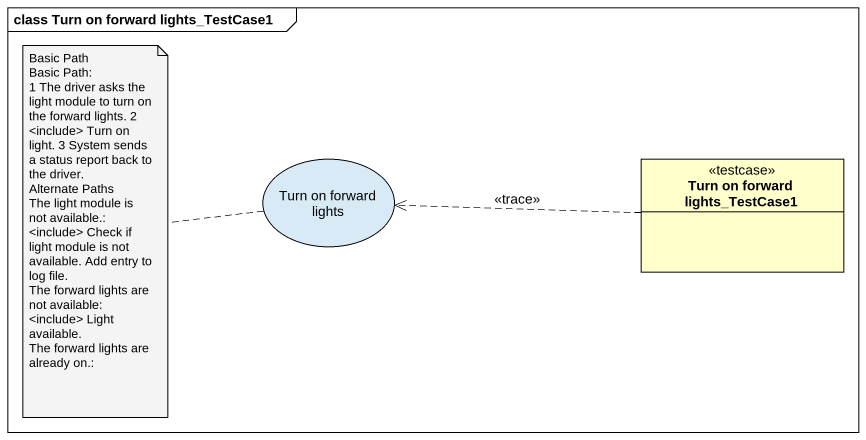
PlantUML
@startuml
mainframe class Turn on forward lights_TestCase1
allowmixing
hide circle
hide empty members
usecase "Turn on forward lights" as Turn_on_forward_lights
class "Turn on forward lights_TestCase1" as Turn_on_forward_lights_2 <<testcase>>
Turn_on_forward_lights_2 .left.> Turn_on_forward_lights : <<trace>>
note left of Turn_on_forward_lights
  Basic Path
  Basic Path:
  1 The driver asks the light module to turn on the forward lights. 2 <include> Turn on light. 3 System sends a status report back to the driver.
  Alternate Paths
  The light module is not available.:
  <include> Check if light module is not available. Add entry to log file.
  The forward lights are not available:
  <include> Light available.
  The forward lights are already on.:
end note
@enduml
